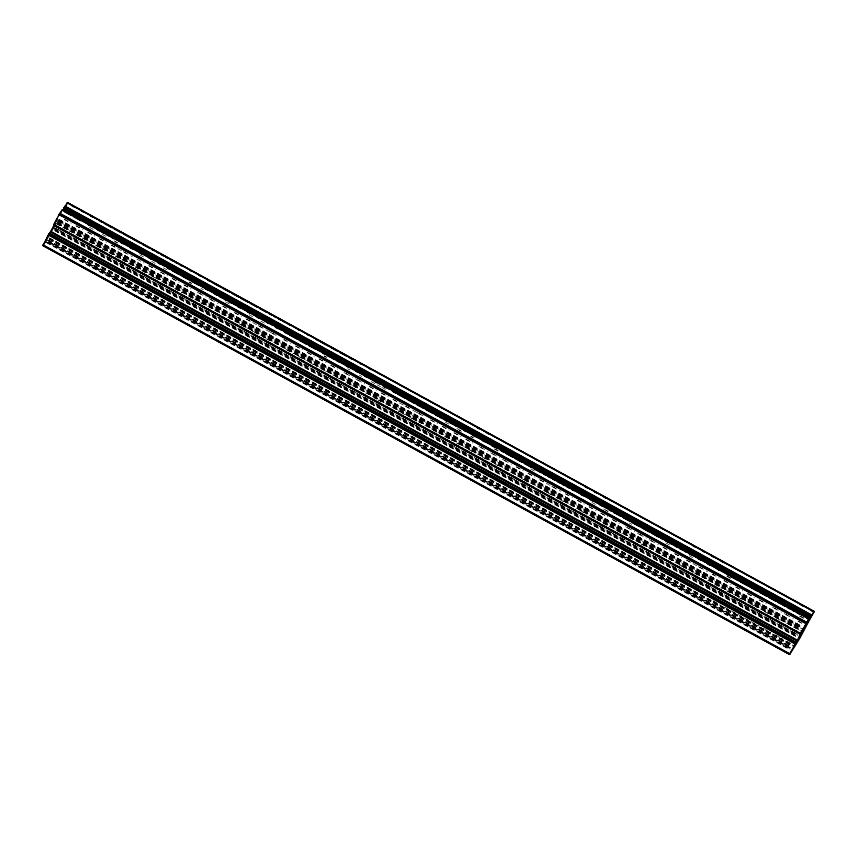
<?xml version="1.0" encoding="UTF-8"?>
<svg xmlns="http://www.w3.org/2000/svg" width="857" height="857" viewBox="0 0 857 857"><rect width="100%" height="100%" fill="white"/><g stroke="black" fill="none" stroke-linecap="round" stroke-linejoin="round"><path stroke-width="0.64" stroke-dasharray="4.29 3.21" d="M494.671 448.736L498.196 450.664M727.122 576.022L730.646 577.95M799.913 615.872L804.605 618.443M89.439 227.309L94.131 229.88M102.347 234.39L105.872 236.318M114.088 240.817L117.613 242.745M139.916 254.958L143.44 256.886M151.657 261.385L155.181 263.313M163.398 267.812L166.922 269.741M189.226 281.953L191.572 283.238M200.966 288.38L203.313 289.666M225.616 301.889L229.14 303.817M249.098 314.744L252.622 316.672M260.839 321.171L264.363 323.1M324.235 355.88L326.581 357.165M347.717 368.746L350.063 370.031M359.458 375.173L361.804 376.459M371.199 381.601L375.891 384.172M377.069 384.814L380.594 386.743M381.761 387.385L387.632 390.599M445.158 422.094L448.682 424.022M456.899 428.521L461.591 431.103M470.986 436.245L473.332 437.531M494.468 449.1L497.992 451.028M530.858 469.025L534.382 470.954M591.908 502.459L595.433 504.387M603.649 508.887L608.341 511.458M629.477 523.027L631.823 524.313M665.868 542.952L669.392 544.881M689.349 555.807L692.874 557.736M726.918 576.386L730.443 578.314M799.71 616.237L804.402 618.808M115.074 241.781L117.42 243.067M189.033 282.274L191.39 283.56M324.053 356.201L326.399 357.487M459.063 430.139L461.409 431.425M470.793 436.567L473.15 437.852M605.813 510.493L608.159 511.779M64.521 219.488L68.046 221.417M76.262 225.916L79.787 227.844M88.003 232.354L91.517 234.282M99.744 238.782L103.258 240.71M111.474 245.209L114.999 247.137M123.215 251.637L126.74 253.565M149.043 265.777L153.746 268.348M160.784 272.205L165.487 274.776M172.525 278.632L177.228 281.203M184.266 285.06L188.969 287.631M197.185 292.13L203.055 295.354M208.926 298.568L214.796 301.782M223.013 306.281L226.527 308.209M234.754 312.709L239.446 315.28M246.495 319.136L251.187 321.707M258.225 325.564L262.928 328.135M269.966 331.991L274.668 334.562M284.053 339.704L286.409 340.99M295.794 346.132L300.496 348.703M307.534 352.559L312.237 355.13M319.275 358.987L323.978 361.568M331.016 365.425L335.708 367.996M343.936 372.495L349.806 375.709M355.676 378.923L361.547 382.136M369.763 386.636L373.277 388.564M381.504 393.063L386.196 395.634M393.234 399.491L397.937 402.062M404.975 405.918L409.678 408.489M416.716 412.346L421.419 414.917M430.803 420.059L435.506 422.63M442.544 426.497L447.247 429.068M454.285 432.924L458.988 435.495M466.026 439.352L470.729 441.923M478.945 446.422L482.459 448.35M490.686 452.85L496.557 456.063M502.416 459.277L508.287 462.491M516.514 466.99L521.206 469.561M528.255 473.418L532.947 475.989M539.985 479.845L544.688 482.416M551.726 486.273L556.429 488.844M565.813 493.996L568.17 495.282M577.554 500.424L582.257 502.995M589.295 506.851L593.997 509.422M601.036 513.279L605.738 515.85M612.776 519.706L617.468 522.277M625.696 526.776L629.209 528.705M637.437 533.204L643.296 536.418M649.167 539.631L655.037 542.845M663.264 547.344L667.957 549.915M674.995 553.772L679.697 556.354M686.736 560.21L691.438 562.781M698.476 566.638L703.179 569.209M712.563 574.351L714.92 575.636M724.304 580.778L729.007 583.349M736.045 587.206L740.748 589.777M747.786 593.633L752.478 596.204M759.527 600.061L764.219 602.632M772.446 607.131L778.317 610.345M784.176 613.558L790.047 616.772M798.274 621.282L801.788 623.21M64.179 219.317L71.227 223.174M75.919 225.745L82.968 229.601M87.66 232.172L94.709 236.029M99.401 238.6L106.45 242.456M111.142 245.027L132.278 256.597M136.97 259.168L144.008 263.024M148.711 265.595L155.749 269.452M160.452 272.023L167.49 275.879M172.193 278.45L179.231 282.317M183.934 284.888L190.972 288.745M199.188 293.244L206.237 297.1M210.929 299.671L217.978 303.528M222.67 306.099L229.719 309.955M234.411 312.526L241.46 316.383M246.152 318.954L279.018 336.951M283.721 339.522L290.759 343.378M295.461 345.96L302.5 349.817M307.202 352.388L314.24 356.244M318.943 358.815L325.981 362.672M330.684 365.243L337.722 369.099M345.939 373.598L352.988 377.455M357.68 380.026L364.728 383.882M369.421 386.453L376.469 390.31M381.161 392.881L388.2 396.737M392.902 399.308L425.768 417.316M430.471 419.887L437.509 423.744M442.212 426.315L449.25 430.171M453.953 432.742L460.991 436.599M465.694 439.17L472.732 443.026M480.948 447.525L487.997 451.382M492.689 453.953L499.738 457.809M504.43 460.38L511.479 464.237M516.171 466.808L523.22 470.664M527.912 473.235L534.95 477.103M539.653 479.674L560.778 491.243M565.481 493.814L572.519 497.671M577.222 500.242L584.26 504.098M588.963 506.669L596.001 510.526M600.703 513.097L607.742 516.953M612.434 519.524L619.482 523.381M627.699 527.88L634.748 531.736M639.44 534.307L646.489 538.164M651.181 540.746L658.23 544.602M662.922 547.173L669.96 551.03M674.663 553.601L681.701 557.457M686.403 560.028L707.528 571.598M712.231 574.169L719.269 578.025M723.972 580.596L731.01 584.453M735.713 587.024L742.751 590.88M747.454 593.451L754.492 597.308M759.184 599.879L766.233 603.735M774.449 608.245L781.498 612.102M786.19 614.673L793.239 618.529M797.931 621.1L801.456 623.028M58.833 219.285L801.927 626.328M58.801 219.424L801.938 626.349M59.497 220.163L801.456 626.478M58.769 220.27L800.738 626.563M58.608 220.442L801.745 627.367M58.576 220.86L801.724 627.785M59.487 221.502L801.456 627.785M57.076 220.913L801.391 628.481M57.869 221.577L801.52 628.942M57.794 222.477L800.363 629.059M57.323 222.509L800.459 629.434M57.944 223.581L799.924 629.884M57.88 223.666L799.881 630.002M57.762 223.838L800.384 630.463M56.508 223.57L800.749 631.02M56.241 223.773L146.643 273.276M151.335 275.847L158.384 279.703M163.076 282.274L170.125 286.131M174.817 288.702L181.866 292.558M188.904 296.415L193.607 298.986M200.645 302.842L205.337 305.424M239.392 324.064L241.738 325.349M242.906 325.992L246.43 327.92M251.133 330.491L253.479 331.777M254.647 332.42L258.171 334.348M262.863 336.919L265.22 338.204M266.388 338.847L269.912 340.775M286.345 349.774L293.394 353.63M298.086 356.201L305.135 360.058M309.827 362.629L316.876 366.485M321.568 369.067L328.617 372.924M335.655 376.78L340.347 379.351M347.396 383.208L352.088 385.779M374.402 397.991L376.748 399.276M377.916 399.919L381.44 401.847M397.873 410.846L400.23 412.131M401.397 412.774L404.922 414.702M409.614 417.273L411.971 418.559M413.138 419.202L416.663 421.13M433.096 430.128L440.144 433.996M444.837 436.567L451.885 440.423M456.577 442.994L463.626 446.851M468.318 449.422L475.356 453.278M482.405 457.135L487.097 459.706M494.146 463.562L498.838 466.133M521.152 478.345L523.498 479.631M524.666 480.274L528.191 482.202M544.624 491.2L546.98 492.486M548.148 493.129L551.672 495.057M556.364 497.628L558.721 498.924M559.889 499.567L563.413 501.495M579.846 510.493L586.895 514.35M591.587 516.921L598.636 520.777M603.328 523.348L610.377 527.205M617.415 531.061L622.107 533.632M629.156 537.489L633.848 540.06M640.897 543.916L645.589 546.487M679.633 565.138L681.99 566.423M683.158 567.066L686.682 568.994M691.374 571.565L693.731 572.851M694.898 573.494L698.423 575.422M714.856 584.42L721.905 588.277M726.597 590.848L733.646 594.704M738.338 597.275L745.386 601.132M750.079 603.703L757.117 607.559M764.165 611.416L768.858 613.987M775.906 617.843L780.598 620.414M57.826 229.344L62.529 231.915M73.091 237.7L76.616 239.628M84.832 244.127L88.357 246.055M96.573 250.555L100.098 252.483M108.314 256.982L111.839 258.91M120.055 263.41L123.569 265.338M131.796 269.837L135.31 271.765M143.537 276.265L147.05 278.193M157.624 283.988L162.316 286.559M169.365 290.416L174.057 292.987M181.095 296.843L185.798 299.414M192.836 303.271L197.538 305.842M204.577 309.698L209.279 312.269M217.496 316.769L223.366 319.982M229.237 323.196L235.107 326.41M243.324 330.909L248.016 333.48M255.065 337.337L259.757 339.908M266.806 343.764L271.498 346.335M278.546 350.202L283.238 352.773M290.277 356.63L294.979 359.201M304.374 364.343L309.066 366.914M316.104 370.77L320.807 373.341M327.845 377.198L332.548 379.769M339.586 383.625L344.289 386.196M352.506 390.696L358.376 393.909M364.246 397.123L370.117 400.337M375.987 403.551L381.858 406.764M390.074 411.264L394.766 413.845M401.815 417.702L406.507 420.273M413.556 424.129L418.248 426.7M425.297 430.557L429.989 433.128M439.384 438.27L444.076 440.841M451.125 444.697L455.817 447.268M462.855 451.125L467.558 453.696M474.596 457.552L479.299 460.123M486.337 463.98L491.04 466.551M499.256 471.05L505.127 474.264M510.997 477.478L516.867 480.702M522.738 483.916L529.776 487.772M536.825 491.629L541.517 494.2M548.566 498.056L553.258 500.627M560.307 504.484L564.999 507.055M572.037 510.911L576.74 513.482M586.134 518.624L590.827 521.195M597.865 525.052L602.567 527.623M609.606 531.479L614.308 534.05M621.346 537.907L626.049 540.478M633.087 544.345L637.79 546.916M646.007 551.415L651.877 554.629M657.748 557.843L663.618 561.056M671.834 565.556L676.527 568.127M683.575 571.983L688.267 574.554M695.316 578.411L700.008 580.982M707.046 584.838L711.749 587.409M718.787 591.266L723.49 593.837M732.874 598.979L737.577 601.55M744.615 605.406L749.318 607.988M756.356 611.844L761.059 614.415M768.097 618.272L772.8 620.843M779.838 624.699L786.887 628.556M792.757 631.77L798.628 634.983M54.816 227.855L797.953 634.78M53.252 227.234L797.578 634.801M54.366 228.573L797.513 635.498M54.098 228.573L798.424 636.14M55.105 229.655L798.242 636.58M54.366 229.88L797.503 636.837M55.062 230.651L797.042 636.955M55.03 230.79L796.999 637.072M713.142 600.864L720.191 604.721M724.883 607.292L758.927 625.931M763.63 628.502L770.668 632.37M775.36 634.941L782.409 638.797M787.101 641.368L790.625 643.296M49.631 238.021L792.971 645.225M48.742 237.796L793.057 645.364M49.46 238.364L792.596 645.3M49.32 238.653L792.457 645.578M49.224 238.857L792.639 645.985M49.192 238.996L792.329 645.932M49.427 239.606L791.397 645.889M47.96 240.014L791.118 646.96M47.928 240.153L791.075 647.078M47.831 240.356L790.979 647.281M47.692 240.646L790.84 647.571M790.657 647.913L48.431 241.62L790.39 647.913M48.495 242.006L790.465 648.288M48.281 242.392L790.25 648.674M45.732 241.47L790.047 649.038M46.717 242.435L789.854 649.36M46.557 242.692L789.693 649.617"/><path stroke-width="1.29" d="M814.15 611.437C798.638 639.804 802.484 634.962 789.522 654.437L42.85 245.563L49.288 233.436L795.96 642.322L793.807 646.585L802.398 630.977L803.812 627.731L800.224 634.062L53.552 225.187L59.454 213.896L62.315 209.783L808.954 618.786L804.284 627.635L814.139 611.416L67.478 202.563L63.257 209.826L809.919 618.679M55.148 223.238L47.167 237.764L49.299 233.458M62.336 209.804L61.683 211.133M65.218 206.987L67.489 202.584M789.522 654.437L795.96 642.322M800.224 634.062L808.954 618.786M52.759 228.369L54.27 225.252M56.144 221.288L55.726 222.124M46.664 239.714L46.342 240.346M46.653 239.103L46.074 240.303L46.717 239.446M58.962 215.653L59.519 214.625M46.931 238.578L49.374 234.336M54.891 224.106L55.534 222.938M45.935 241.106L45.378 242.049M61.265 211.883L60.804 212.643M53.562 225.198L57.023 219.028M56.701 220.935L57.14 220.217M53.637 227.212L52.898 228.348M50.284 232.761L52.716 229.365M43.718 244.395L45.271 242.22M67.446 202.702L814.107 611.555M67.349 202.905L814.011 611.759M71.902 205.766L74.248 207.051M81.297 210.908L83.643 212.193M90.692 216.05L93.038 217.335M100.076 221.192L102.433 222.477M104.779 223.763L111.817 227.619M114.163 228.905L121.212 232.761M123.558 234.047L130.607 237.903M132.953 239.189L139.991 243.045M142.348 244.331L149.386 248.187M151.732 249.473L154.089 250.758M156.435 252.044L158.781 253.329M161.127 254.615L163.473 255.9M165.819 257.186L168.176 258.471M170.522 259.757L172.868 261.042M175.214 262.338L177.56 263.624M179.916 264.909L182.262 266.195M189.301 270.051L191.657 271.337M198.695 275.193L201.041 276.479M208.09 280.335L210.436 281.621M212.782 282.906L219.831 286.763M222.177 288.048L229.215 291.905M231.572 293.19L238.61 297.047M240.956 298.332L248.005 302.189M250.351 303.474L257.4 307.331M259.746 308.616L266.784 312.473M269.141 313.758L271.487 315.044M273.833 316.329L276.179 317.615M278.525 318.9L280.871 320.186M283.228 321.471L285.574 322.757M287.92 324.042L290.266 325.328M297.315 329.195L299.661 330.481M306.699 334.337L309.056 335.623M316.094 339.479L318.44 340.765M320.797 342.05L327.835 345.907M330.181 347.192L337.23 351.049M339.576 352.334L346.624 356.191M348.97 357.476L352.495 359.404M359.533 363.261L361.879 364.546M368.928 368.403L371.274 369.688M476.931 427.547L479.277 428.832M486.326 432.689L488.672 433.974M584.945 486.69L587.291 487.976M594.329 491.832L596.686 493.118M603.724 496.974L606.07 498.26M692.949 545.834L695.295 547.12M702.344 550.976L704.69 552.262M711.739 556.118L714.085 557.404M721.123 561.26L723.479 562.546M800.963 604.978L803.309 606.263M810.347 610.12L812.693 611.405M64.95 206.098L811.622 614.951M64.8 206.355L811.461 615.208M64.607 206.676L811.268 615.53M64.404 207.04L811.065 615.894M64.189 207.426L810.851 616.279M63.996 207.801L810.658 616.654M63.814 208.144L810.476 616.997M63.675 208.422L810.336 617.286M63.579 208.637L810.208 617.629M63.364 210.779L154.946 260.924M157.292 262.21L164.33 266.066M166.676 267.352L272.344 325.21M274.69 326.496L281.728 330.352M284.085 331.638L380.347 384.343M382.693 385.629L389.742 389.485M392.088 390.781L497.746 448.629M500.092 449.914L808.858 618.99M64.404 211.7L71.442 215.557M73.798 216.842L80.837 220.699M87.885 224.566L90.231 225.852M97.269 229.708L99.626 230.994M101.972 232.279L104.318 233.565M106.664 234.85L109.01 236.136M111.367 237.421L113.713 238.707M120.751 242.563L123.097 243.849M130.146 247.705L132.492 248.991M139.541 252.847L141.887 254.133M148.925 257.989L151.282 259.275M158.32 263.131L160.666 264.417M167.715 268.273L170.061 269.559M172.407 270.844L179.456 274.701M181.802 275.986L188.851 279.843M191.197 281.128L198.235 284.985M205.284 288.852L207.63 290.137M214.679 293.994L217.025 295.279M219.371 296.565L221.717 297.85M224.063 299.136L226.409 300.421M228.765 301.707L231.111 302.992M238.15 306.849L240.506 308.134M247.544 311.991L249.89 313.276M256.939 317.133L259.285 318.418M266.334 322.275L268.68 323.56M275.718 327.417L278.075 328.702M285.113 332.559L287.459 333.844M289.805 335.13L296.854 338.986M299.2 340.272L306.249 344.128M308.595 345.414L315.633 349.27M322.682 353.138L325.028 354.423M327.374 355.709L329.731 356.994M332.077 358.28L334.423 359.565M336.769 360.851L339.115 362.136M346.164 365.993L348.51 367.278M355.559 371.135L357.905 372.42M364.943 376.277L367.289 377.562M374.338 381.419L376.684 382.704M383.732 386.561L386.078 387.846M393.117 391.703L395.473 392.988M397.819 394.274L404.858 398.13M407.214 399.416L414.252 403.272M416.598 404.558L423.647 408.414M425.993 409.7L433.042 413.556M435.388 414.842L437.734 416.127M440.08 417.423L442.426 418.709M444.783 419.994L447.129 421.28M449.475 422.565L451.821 423.851M454.167 425.136L456.513 426.422M463.562 430.278L465.908 431.564M472.957 435.42L475.303 436.706M482.341 440.562L484.698 441.848M491.736 445.704L494.082 446.99M501.131 450.846L503.477 452.132M505.823 453.417L512.872 457.274M515.218 458.559L522.267 462.416M524.613 463.701L531.651 467.558M533.997 468.843L541.046 472.7M543.392 473.985L545.738 475.271M548.094 476.556L550.44 477.842M552.786 479.127L555.132 480.413M557.478 481.698L559.835 482.994M562.181 484.28L564.527 485.565M566.873 486.851L569.219 488.136M571.565 489.422L573.922 490.707M580.96 494.564L583.306 495.849M590.355 499.706L592.701 500.991M599.75 504.848L602.096 506.133M609.134 509.99L611.491 511.275M613.837 512.561L620.875 516.417M623.221 517.703L630.27 521.559M632.616 522.845L639.665 526.701M642.011 527.987L649.049 531.843M651.406 533.129L658.444 536.985M660.79 538.271L663.147 539.556M665.493 540.842L667.839 542.127M670.185 543.413L672.531 544.698M674.877 545.984L677.234 547.28M679.58 548.566L681.926 549.851M684.272 551.137L686.618 552.422M688.974 553.708L691.32 554.993M698.359 558.85L700.705 560.135M707.753 563.992L710.099 565.277M717.148 569.134L719.494 570.419M726.543 574.276L728.889 575.561M731.235 576.847L738.273 580.703M740.63 581.989L747.668 585.845M750.014 587.131L757.063 590.987M759.409 592.273L766.458 596.129M768.804 597.415L775.842 601.271M778.199 602.557L780.545 603.842M782.891 605.128L785.237 606.413M787.583 607.699L789.929 608.984M792.286 610.27L794.632 611.555M796.978 612.851L799.324 614.137M806.373 617.993L808.719 619.279M59.797 213.318L806.469 622.182M59.647 213.575L806.308 622.439M59.454 213.896L806.116 622.76M59.251 214.271L805.912 623.125M59.037 214.646L805.698 623.51M53.83 224.566L800.492 633.43M53.905 224.695L59.776 227.908M62.122 229.194L69.171 233.05M71.517 234.336L78.555 238.192M80.901 239.478L87.95 243.334M90.296 244.62L92.642 245.905M99.691 249.762L102.037 251.047M104.383 252.333L106.729 253.618M109.085 254.904L111.431 256.189M113.777 257.475L116.124 258.76M118.47 260.046L120.826 261.331M123.172 262.617L125.518 263.902M127.864 265.188L130.21 266.473M132.567 267.759L139.605 271.615M141.951 272.901L149 276.757M151.346 278.043L158.395 281.899M160.741 283.185L167.779 287.041M170.125 288.338L177.174 292.194M179.52 293.48L186.569 297.336M188.915 298.622L195.953 302.478M198.31 303.764L200.656 305.049M207.694 308.906L210.051 310.191M217.089 314.048L219.435 315.333M221.781 316.619L224.138 317.904M226.484 319.19L228.83 320.475M231.176 321.761L233.522 323.046M235.879 324.332L238.225 325.617M240.571 326.903L242.917 328.188M245.263 329.474L247.609 330.759M249.965 332.045L257.004 335.901M259.35 337.187L266.398 341.043M268.744 342.329L275.793 346.185M278.139 347.471L285.177 351.327M287.534 352.613L294.572 356.48M296.918 357.765L303.967 361.622M306.313 362.907L308.659 364.193M315.708 368.049L318.054 369.335M325.103 373.191L327.449 374.477M334.487 378.333L336.833 379.619M339.19 380.904L341.536 382.19M343.882 383.475L346.228 384.761M348.574 386.046L350.931 387.332M353.277 388.617L355.623 389.903M357.969 391.188L365.018 395.045M367.364 396.33L374.402 400.187M376.759 401.472L383.797 405.329M386.143 406.614L393.192 410.471M395.538 411.756L402.586 415.613M404.933 416.898L411.971 420.766M414.317 422.051L421.365 425.908M423.712 427.193L426.058 428.479M433.106 432.335L435.452 433.621M442.501 437.477L444.847 438.763M447.193 440.048L449.539 441.334M451.885 442.619L454.242 443.905M456.588 445.19L458.934 446.476M461.28 447.761L463.626 449.047M465.983 450.332L468.329 451.618M470.675 452.903L473.021 454.189M475.367 455.474L482.416 459.331M484.762 460.616L491.811 464.473M494.157 465.758L501.195 469.615M503.541 470.9L510.59 474.757M512.936 476.042L519.985 479.899M522.331 481.184L529.369 485.051M531.726 486.337L534.072 487.622M541.11 491.479L543.467 492.764M550.505 496.621L552.851 497.906M559.9 501.763L562.246 503.048M564.592 504.334L566.938 505.619M569.294 506.905L571.64 508.19M573.986 509.476L576.332 510.761M578.679 512.047L581.025 513.332M583.381 514.618L585.727 515.903M588.073 517.189L590.419 518.474M592.765 519.76L599.814 523.616M602.16 524.902L609.209 528.758M611.555 530.044L618.593 533.9M620.95 535.186L627.988 539.042M630.334 540.328L637.383 544.184M639.729 545.47L642.075 546.755M649.124 550.623L651.47 551.908M658.519 555.764L660.865 557.05M667.903 560.907L670.249 562.192M677.298 566.048L679.644 567.334M681.99 568.62L684.347 569.905M686.693 571.191L689.039 572.476M691.385 573.762L693.731 575.047M696.077 576.332L698.434 577.618M700.78 578.904L703.126 580.189M705.472 581.474L707.818 582.76M710.174 584.046L717.213 587.902M719.559 589.188L726.607 593.044M728.953 594.329L736.002 598.186M738.348 599.471L745.386 603.328M747.733 604.614L754.781 608.47M757.127 609.756L759.473 611.041M766.522 614.908L768.868 616.194M775.917 620.05L778.263 621.336M785.301 625.192L787.658 626.478M794.696 630.334L797.042 631.62M53.691 224.855L800.406 633.805M53.595 225.07L800.299 633.976M50.852 231.401L797.513 640.254M50.638 231.786L797.299 640.64M50.434 232.151L797.096 641.004M49.224 233.522L795.917 642.439M49.106 233.693L795.821 642.643M48.945 233.95L795.607 642.814M59.583 239.853L61.929 241.138M68.978 244.995L71.324 246.28M78.373 250.148L80.719 251.433M167.597 298.997L169.943 300.282M176.981 304.139L179.338 305.424M186.376 309.281L188.722 310.566M284.995 363.282L287.341 364.568M294.39 368.424L296.736 369.71M303.774 373.566L306.12 374.852M392.999 422.426L395.345 423.712M402.394 427.568L404.74 428.854M411.788 432.71L414.135 433.996M421.173 437.852L423.529 439.138M501.013 481.57L503.359 482.855M510.397 486.712L512.754 487.997M519.792 491.854L522.138 493.139M529.187 496.996L531.533 498.281M538.582 502.138L540.928 503.423M609.016 540.713L611.362 541.999M618.411 545.855L620.757 547.141M627.806 550.997L630.152 552.283M637.19 556.139L639.536 557.425M646.585 561.281L648.931 562.567M726.415 604.999L728.761 606.285M735.809 610.141L738.156 611.427M745.204 615.283L747.55 616.569M754.588 620.425L756.945 621.711M763.983 625.567L766.329 626.853M792.157 641.004L795.682 642.932M48.753 234.272L795.425 643.136M48.549 234.636L795.21 643.5M48.346 235.022L795.007 643.886M43.129 244.952L789.79 653.805M42.989 245.241L789.651 654.095M42.893 245.445L789.554 654.298M799.42 637.222L804.252 628.492L799.42 637.222"/></g></svg>
